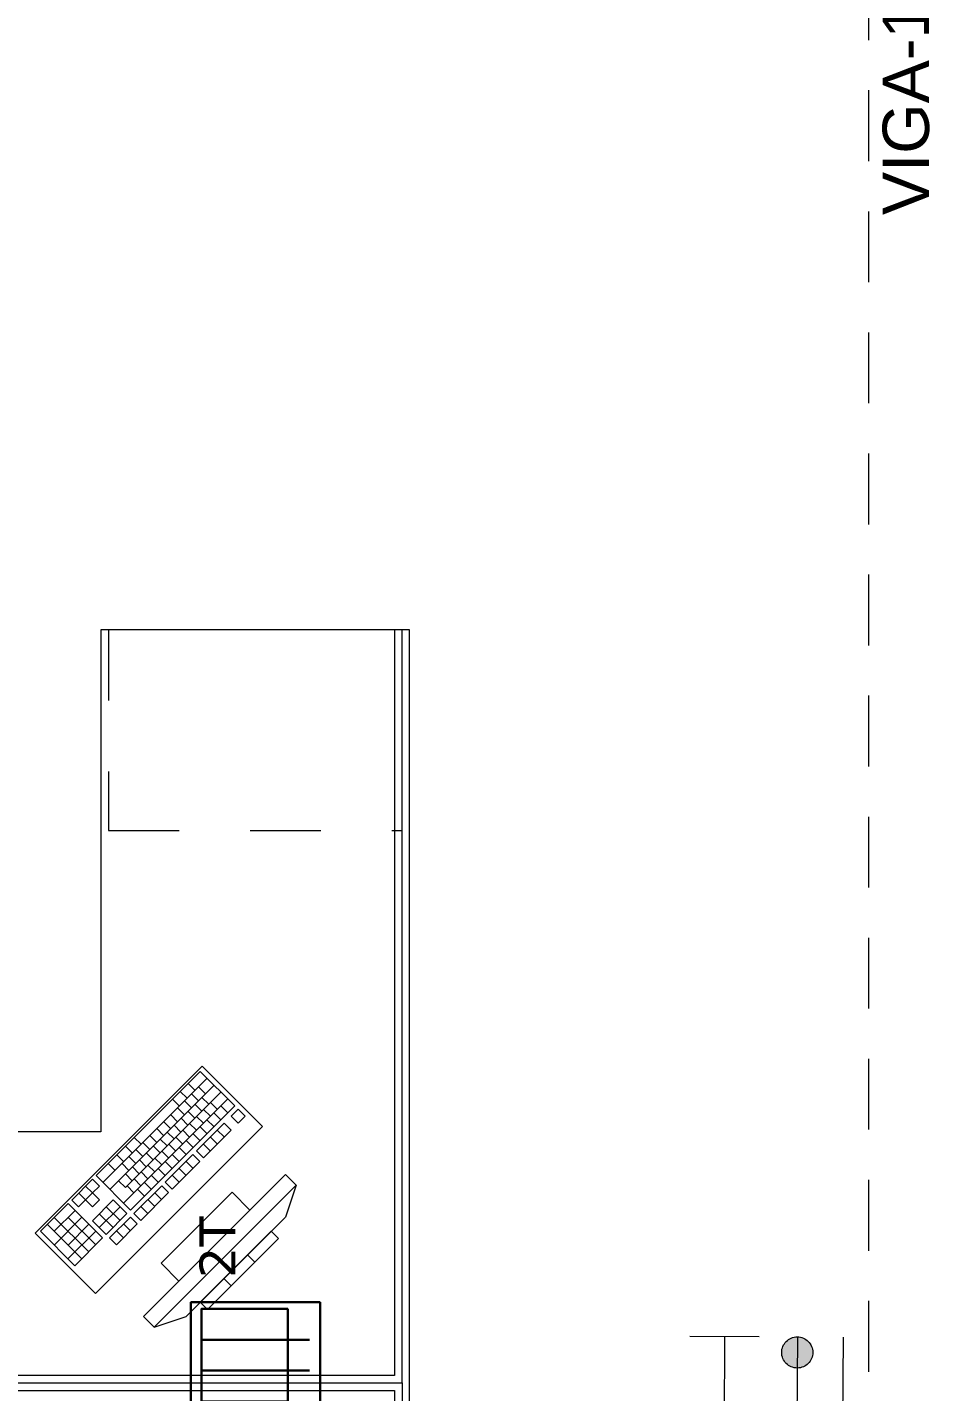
# Model space of a CAD drawing. Header units: inches. Extents: x -19 to 5698, y -728 to 92.
# Drawn here: x 106.894 to 108.691, y 34.983 to 37.7 of the extents above; entities that cross this region are included whole.
import ezdxf

# ---------------------------------------------------------------- set-up
doc = ezdxf.new("R2010")
doc.units = ezdxf.units.IN
doc.header["$MEASUREMENT"] = 0
for name, pattern in [('HIDDEN', [0.375, 0.25, -0.125]), ('Hidden Line', [0.195611, 0.141111, -0.0545]), ('Rayas', [0.282222, 0.141111, -0.141111]), ('RAYITAS', [0.375, 0.25, -0.125])]:
    doc.linetypes.add(name, pattern=pattern)
doc.layers.get('0').update_dxf_attribs({"color": 61})
for name, color, linetype, lineweight in [('00 conduct tomacorr', 120, 'HIDDEN', 30), ('T-TECHO-E', 150, 'Continuous', 20), ('TOMACORRIENTE', 22, 'RAYITAS', 9)]:
    doc.layers.add(name, color=color, linetype=linetype, lineweight=lineweight)
for name, color, linetype in [('08 _ STR _ EXT _ 09 Vigas', 251, 'Continuous'), ('Interior - Mobiliario', 7, 'Continuous'), ('Notas - Etiquetas', 7, 'Continuous')]:
    doc.layers.add(name, color=color, linetype=linetype)
doc.styles.add('Estilo_Generado_4', font='swisse.ttf')

# ---------------------------------------------------------------- blocks, each defined once
blk = doc.blocks.new('CAJA POP UP 6 MODULOS')
at = {"layer": '00 conduct tomacorr', "linetype": 'Continuous'}
for p, q in [((-0.095, -0.165), (-0.095, -0.0151)), ((-0.052, -0.165), (-0.052, -0.0151)), ((0.052, -0.165), (0.052, -0.0151)), ((0.095, -0.165), (0.095, -0.0151)), ((0, -0.165), (0, -0.18))]:
    blk.add_line(p, q, dxfattribs=at)
for points in [[(-0.147, 0), (0.147, 0), (0.147, -0.18), (-0.147, -0.18)], [(0, 0), (0.147, 0), (0.147, -0.18), (0, -0.18)]]:
    blk.add_lwpolyline(points, close=True, dxfattribs=at)
for points in [[(-0.138, -0.045), (-0.009, -0.045), (-0.009, -0.165), (-0.138, -0.165), (-0.138, -0.045)], [(0.009, -0.045), (0.138, -0.045), (0.138, -0.165), (0.009, -0.165), (0.009, -0.045)]]:
    blk.add_lwpolyline(points, dxfattribs=at)
at = {"color": 1, "insert": (-0.1807, -0.168), "char_height": 0.05, "attachment_point": 1, "rotation": 180}
blk.add_mtext_dynamic_manual_height_columns('{\\fVerdana|b0|i0|c0|p34;2T}', width=0.000481, gutter_width=0.1561, heights=[0], dxfattribs=at)
blk = doc.blocks.new('a')
at = {"layer": 'TOMACORRIENTE', "ltscale": 0.05}
h = blk.add_hatch(color=4, dxfattribs=at)
edge = h.paths.add_edge_path()
edge.add_arc((0, 0.0752), 0.0211, 0, 360)
at = {"layer": 'TOMACORRIENTE', "color": 4}
for p, q in [((-0.1455, 0.0963), (-0.0515, 0.0963)), ((-0.0985, 0.0963), (-0.0985, -0.0966)), ((0, 0.0963), (0, -0.0963)), ((0.0623, -0.0963), (0.0623, 0.0963))]:
    blk.add_line(p, q, dxfattribs=at)
blk.add_circle((0, 0.0752), 0.0211, dxfattribs=at)
blk = doc.blocks.new('CABLE 3FACE')
at = {"layer": 'T-TECHO-E', "rotation": 59.94170052614085}
blk.add_blockref('a', (0, 0), dxfattribs=at)

msp = doc.modelspace()

# ---------------------------------------------------------------- linework, layer by layer
at = {"layer": '08 _ STR _ EXT _ 09 Vigas', "color": 251, "linetype": 'Hidden Line', "lineweight": 13, "true_color": 0x636466}
msp.add_line((108.57, 30.2), (108.57, 39.4), dxfattribs=at)
at = {"layer": 'Interior - Mobiliario', "color": 175, "linetype": 'Rayas', "lineweight": 13}
for p, q in [((107.0552, 36.5), (107.0552, 36.1)), ((107.0552, 36.1), (107.6402, 36.1))]:
    msp.add_line(p, q, dxfattribs=at)
at = {"layer": 'Interior - Mobiliario', "color": 175, "linetype": 'Continuous', "lineweight": 13}
for p, q in [((107.6552, 36.5), (107.6252, 36.5)), ((107.6252, 36.5), (107.6252, 35.015)), ((107.6552, 35.015), (107.6552, 36.5)), ((107.2382, 35.6205), (107.0305, 35.4128)), ((107.2519, 35.6067), (107.0442, 35.399)), ((107.3068, 35.5519), (107.2382, 35.6205)), ((107.2656, 35.593), (107.0579, 35.3853)), ((107.2793, 35.5793), (107.0889, 35.3889)), ((107.1984, 35.5807), (107.2121, 35.5669)), ((107.214, 35.5962), (107.2277, 35.5825)), ((107.2208, 35.5756), (107.2345, 35.5619)), ((107.2346, 35.5894), (107.2483, 35.5757)), ((107.2931, 35.5656), (107.0854, 35.3579)), ((107.0991, 35.3442), (107.3068, 35.5519)), ((107.1828, 35.5651), (107.1965, 35.5514)), ((107.1931, 35.5479), (107.2068, 35.5342)), ((107.2069, 35.5617), (107.2206, 35.548)), ((107.2276, 35.555), (107.2413, 35.5412)), ((107.2414, 35.5688), (107.2551, 35.5551)), ((107.2447, 35.5447), (107.2584, 35.531)), ((107.2586, 35.5586), (107.2723, 35.5448)), ((107.2792, 35.5518), (107.2929, 35.538)), ((107.3136, 35.545), (107.2998, 35.5312)), ((107.3273, 35.5313), (107.3136, 35.545)), ((107.1654, 35.5202), (107.1791, 35.5065)), ((107.1792, 35.534), (107.1929, 35.5203)), ((107.1999, 35.5273), (107.2136, 35.5135)), ((107.2137, 35.5411), (107.2274, 35.5274)), ((107.2309, 35.5309), (107.2446, 35.5171)), ((107.2515, 35.5241), (107.2652, 35.5104)), ((107.2654, 35.5379), (107.2791, 35.5242)), ((107.2998, 35.5312), (107.3135, 35.5175)), ((107.3135, 35.5175), (107.3273, 35.5313)), ((107.1377, 35.4925), (107.1514, 35.4788)), ((107.1515, 35.5064), (107.1652, 35.4926)), ((107.1722, 35.4996), (107.1859, 35.4859)), ((107.186, 35.5134), (107.1997, 35.4997)), ((107.2032, 35.5032), (107.2169, 35.4894)), ((107.217, 35.517), (107.2307, 35.5033)), ((107.2238, 35.4964), (107.2375, 35.4827)), ((107.2859, 35.5173), (107.2305, 35.462)), ((107.2377, 35.5102), (107.2514, 35.4965)), ((107.2443, 35.4482), (107.2997, 35.5036)), ((107.2721, 35.5035), (107.2858, 35.4898)), ((107.2997, 35.5036), (107.2859, 35.5173)), ((107.0893, 35.4716), (107.1031, 35.4579)), ((107.1067, 35.4889), (107.1204, 35.4752)), ((107.11, 35.4648), (107.1237, 35.4511)), ((107.1238, 35.4787), (107.1375, 35.4649)), ((107.1445, 35.4719), (107.1582, 35.4582)), ((107.1583, 35.4857), (107.172, 35.472)), ((107.1755, 35.4755), (107.1892, 35.4618)), ((107.1893, 35.4893), (107.2031, 35.4756)), ((107.1961, 35.4687), (107.2098, 35.455)), ((107.21, 35.4825), (107.2237, 35.4688)), ((107.2444, 35.4758), (107.2581, 35.4621)), ((107.2582, 35.4896), (107.272, 35.4759)), ((107.0547, 35.437), (107.0684, 35.4233)), ((107.072, 35.4543), (107.0858, 35.4406)), ((107.0823, 35.4371), (107.096, 35.4234)), ((107.0961, 35.451), (107.1099, 35.4373)), ((107.1168, 35.4442), (107.1305, 35.4305)), ((107.1306, 35.458), (107.1443, 35.4443)), ((107.1478, 35.4478), (107.1615, 35.4341)), ((107.1616, 35.4616), (107.1754, 35.4479)), ((107.2236, 35.455), (107.1682, 35.3996)), ((107.1684, 35.441), (107.1821, 35.4273)), ((107.1819, 35.3859), (107.2373, 35.4413)), ((107.1823, 35.4548), (107.196, 35.4411)), ((107.2098, 35.4412), (107.2235, 35.4275)), ((107.2373, 35.4413), (107.2236, 35.455)), ((107.2305, 35.462), (107.2443, 35.4482)), ((107.0305, 35.4128), (107.0991, 35.3442)), ((107.0891, 35.4165), (107.1028, 35.4028)), ((107.1029, 35.4303), (107.1166, 35.4166)), ((107.1201, 35.4201), (107.1338, 35.4064)), ((107.4079, 35.4151), (107.125, 35.1323)), ((107.134, 35.4339), (107.1477, 35.4202)), ((107.1407, 35.4133), (107.1545, 35.3996)), ((107.1546, 35.4271), (107.1683, 35.4134)), ((107.1821, 35.4135), (107.1958, 35.3998)), ((107.1959, 35.4273), (107.2096, 35.4136)), ((107.4291, 35.3939), (107.4079, 35.4151)), ((107.0236, 35.4058), (106.982, 35.3643)), ((107.0097, 35.392), (107.0234, 35.3783)), ((107.0234, 35.3783), (107.0373, 35.3921)), ((107.0373, 35.3921), (107.0236, 35.4058)), ((107.0752, 35.4026), (107.0889, 35.3889)), ((107.0924, 35.3924), (107.1061, 35.3787)), ((107.1613, 35.3927), (107.1059, 35.3373)), ((107.1063, 35.4062), (107.12, 35.3925)), ((107.113, 35.3856), (107.1268, 35.3719)), ((107.1269, 35.3994), (107.1406, 35.3857)), ((107.1462, 35.1111), (107.4291, 35.3939)), ((107.175, 35.379), (107.1613, 35.3927)), ((107.1682, 35.3996), (107.1819, 35.3859)), ((107.4291, 35.3939), (107.4079, 35.3303)), ((106.9751, 35.3574), (106.9197, 35.302)), ((107.0437, 35.2888), (106.9751, 35.3574)), ((106.982, 35.3643), (106.9957, 35.3506)), ((106.9957, 35.3506), (107.0096, 35.3644)), ((106.9959, 35.3781), (107.0096, 35.3644)), ((107.0234, 35.3783), (107.0096, 35.3644)), ((107.0096, 35.3644), (107.0233, 35.3507)), ((107.0647, 35.3647), (107.0232, 35.3231)), ((107.0233, 35.3507), (107.0372, 35.3646)), ((107.0372, 35.3646), (107.0234, 35.3783)), ((107.0921, 35.3373), (107.0647, 35.3647)), ((107.1196, 35.3236), (107.175, 35.379)), ((107.1336, 35.365), (107.1473, 35.3513)), ((107.1475, 35.3789), (107.1612, 35.3652)), ((107.3018, 35.3798), (107.1604, 35.2384)), ((107.3372, 35.3444), (107.3018, 35.3798)), ((107.0025, 35.3299), (106.9471, 35.2745)), ((106.9888, 35.3436), (106.9473, 35.3021)), ((106.9474, 35.3297), (107.016, 35.2611)), ((106.975, 35.3298), (107.0298, 35.2749)), ((107.0784, 35.351), (107.0369, 35.3094)), ((107.037, 35.337), (107.0644, 35.3096)), ((107.0506, 35.2957), (107.0921, 35.3373)), ((107.0509, 35.3508), (107.0783, 35.3234)), ((107.099, 35.3304), (107.0575, 35.2889)), ((107.1127, 35.3167), (107.099, 35.3304)), ((107.1059, 35.3373), (107.1196, 35.3236)), ((107.1198, 35.3512), (107.1335, 35.3375)), ((107.1957, 35.203), (107.3372, 35.3444)), ((107.4079, 35.3303), (107.2099, 35.1323)), ((106.9197, 35.302), (106.9883, 35.2334)), ((106.9336, 35.3158), (107.0021, 35.2472)), ((107.03, 35.3025), (106.9746, 35.2471)), ((107.0162, 35.3162), (106.9747, 35.2747)), ((107.0232, 35.3231), (107.0506, 35.2957)), ((107.0712, 35.2751), (107.1127, 35.3167)), ((107.0713, 35.3027), (107.085, 35.289)), ((107.0851, 35.3166), (107.0989, 35.3028)), ((107.3796, 35.302), (107.2382, 35.1606)), ((107.3937, 35.2879), (107.3796, 35.302)), ((106.9883, 35.2334), (107.0437, 35.2888)), ((107.0575, 35.2889), (107.0712, 35.2751)), ((107.2523, 35.1464), (107.3937, 35.2879)), ((107.3324, 35.2549), (107.3466, 35.2407)), ((107.1604, 35.2384), (107.1957, 35.203)), ((107.2853, 35.2077), (107.2995, 35.1936)), ((107.2382, 35.1606), (107.2523, 35.1464)), ((107.125, 35.1323), (107.1462, 35.1111)), ((107.1462, 35.1111), (107.2099, 35.1323)), ((107.6252, 35.015), (106.3402, 35.015)), ((107.6552, 34.985), (107.6552, 35.015)), ((106.3402, 34.985), (107.6252, 34.985)), ((107.6252, 34.985), (107.6252, 33.5)), ((107.6552, 33.5), (107.6552, 34.985))]:
    msp.add_line(p, q, dxfattribs=at)
at = {"layer": 'Interior - Mobiliario', "color": 175, "linetype": 'Continuous', "lineweight": 13, "flags": 128}
for points in [[(107.6402, 35), (107.6402, 36.5), (107.0402, 36.5), (107.0402, 35.5), (106.3402, 35.5), (106.3402, 35)], [(107.3619, 35.5106), (107.2417, 35.6308), (106.9094, 35.2985), (107.0296, 35.1783)], [(107.6402, 35), (107.6402, 33.5), (107.0402, 33.5), (107.0402, 34.5), (106.3402, 34.5), (106.3402, 35)]]:
    msp.add_lwpolyline(points, close=True, dxfattribs=at)

# ---------------------------------------------------------------- block references
at = {"layer": '00 conduct tomacorr'}
for name, p, xscale, yscale, zscale, rotation in [('CAJA POP UP 6 MODULOS', (107.4773, 34.95), 1.432830642179531, 1.432830642179531, 1.432830642179531, 269.9999999999999), ('CABLE 3FACE', (108.427, 34.95), 1.47256122672843, 1.47256122672843, 1.47256122672843, 299.7894777823319)]:
    msp.add_blockref(name, p, dxfattribs=dict(at, xscale=xscale, yscale=yscale, zscale=zscale, rotation=rotation))

# ---------------------------------------------------------------- texts
at = {"layer": 'Notas - Etiquetas', "color": 171, "linetype": 'Continuous', "lineweight": 13, "insert": (108.5976, 37.3259), "char_height": 0.0925, "attachment_point": 1, "rotation": 90, "style": 'Estilo_Generado_4'}
msp.add_mtext('\\A1;{\\pql;\\fSwis721 Ex BT|b0|i0|c0|p34;VIGA-101\\fSwis721 Ex BT|b0|i0|c0|p34; \\fSwis721 Ex BT|b0|i0|c0|p34;0.60\\fSwis721 Ex BT|b0|i0|c0|p34;x\\fSwis721 Ex BT|b0|i0|c0|p34;0.50\\fSwis721 Ex BT|b0|i0|c0|p34;m}', dxfattribs=at)

doc.saveas('drawing.dxf')
